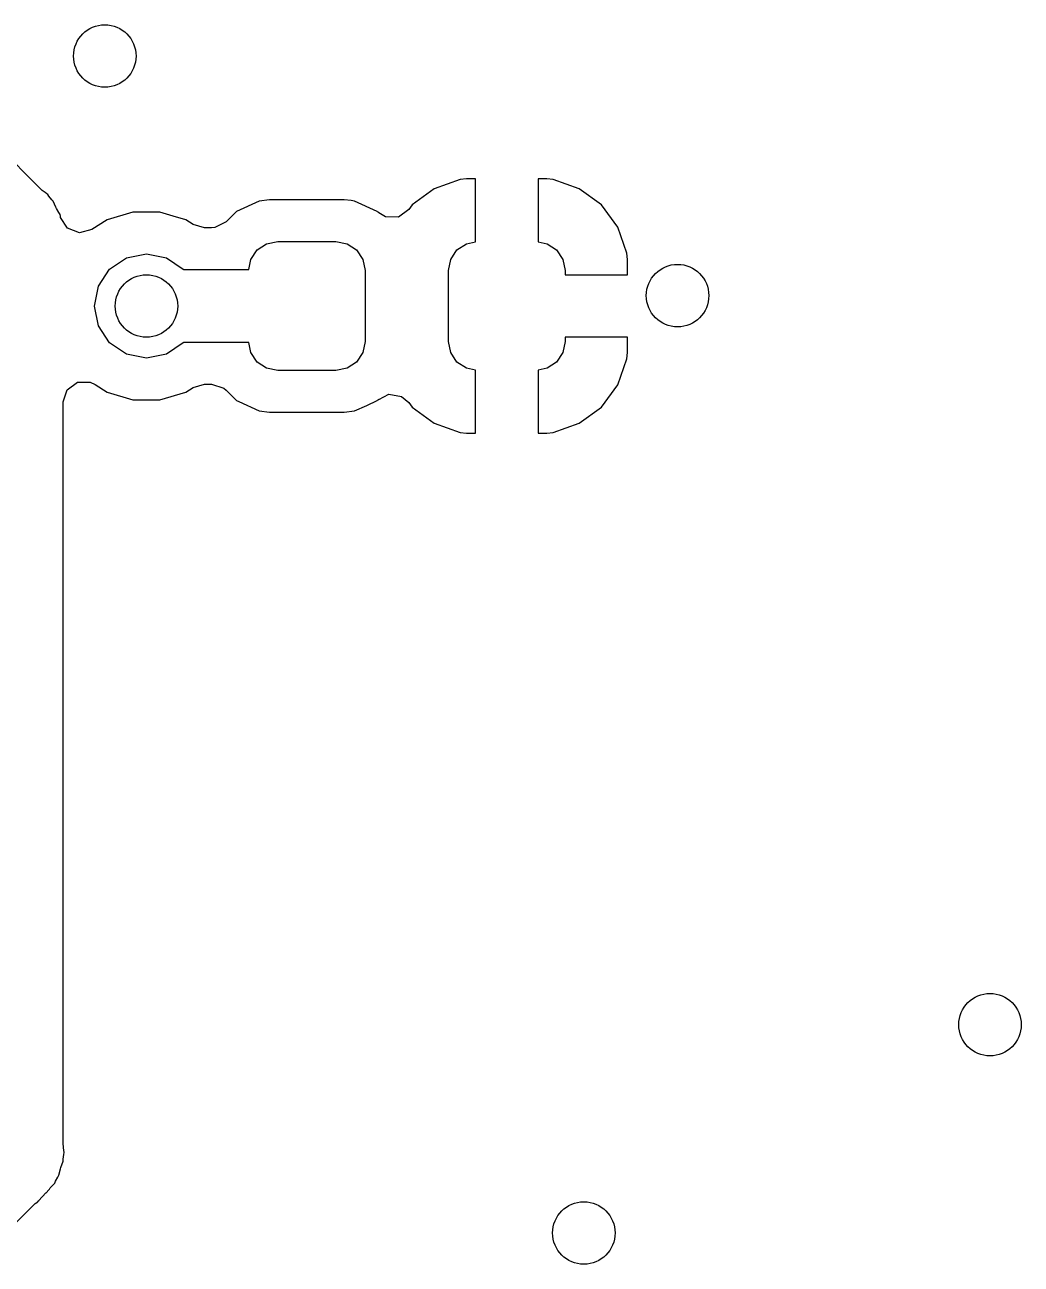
# Model space of a CAD drawing. Extents: x 100.3 to 197.2, y -144.7 to -85.3.
# Drawn here: x 172.42 to 177.2, y -135.65 to -129.7 of the extents above; entities that cross this region are included whole.
import ezdxf

# ---------------------------------------------------------------- set-up
doc = ezdxf.new("R2010")
doc.units = 0
doc.layers.add('BLACK', color=7, linetype='CONTINUOUS')

msp = doc.modelspace()

# ---------------------------------------------------------------- linework, layer by layer
at = {"layer": 'BLACK', "linetype": 'CONTINUOUS'}
for p, q in [((172.495, -130.49), (172.013, -130.009)), ((174.507, -130.443), (174.382, -130.487)), ((174.537, -130.44), (174.507, -130.443)), ((174.507, -130.443), (174.507, -130.443)), ((174.58, -130.44), (174.537, -130.44)), ((174.58, -130.742), (174.58, -130.44)), ((174.88, -130.44), (174.88, -130.742)), ((174.923, -130.44), (174.88, -130.44)), ((174.88, -130.44), (174.88, -130.44)), ((174.953, -130.443), (174.923, -130.44)), ((175.078, -130.487), (174.953, -130.443)), ((172.5, -130.495), (172.495, -130.49)), ((172.514, -130.505), (172.5, -130.495)), ((172.522, -130.511), (172.514, -130.505)), ((172.526, -130.514), (172.522, -130.511)), ((172.531, -130.522), (172.526, -130.514)), ((172.526, -130.514), (172.526, -130.514)), ((172.545, -130.54), (172.531, -130.522)), ((172.552, -130.547), (172.545, -130.54)), ((173.59, -130.54), (173.541, -130.546)), ((173.95, -130.54), (173.59, -130.54)), ((173.59, -130.54), (173.59, -130.54)), ((173.983, -130.544), (173.95, -130.54)), ((173.95, -130.54), (173.95, -130.54)), ((174.382, -130.487), (174.275, -130.565)), ((175.185, -130.565), (175.078, -130.487)), ((172.565, -130.576), (172.552, -130.547)), ((172.552, -130.547), (172.552, -130.547)), ((172.552, -130.547), (172.552, -130.547)), ((172.568, -130.582), (172.565, -130.576)), ((172.58, -130.601), (172.568, -130.582)), ((172.585, -130.61), (172.58, -130.601)), ((172.935, -130.6), (172.811, -130.636)), ((173.065, -130.6), (172.935, -130.6)), ((172.935, -130.6), (172.935, -130.6)), ((173.128, -130.618), (173.065, -130.6)), ((173.065, -130.6), (173.065, -130.6)), ((173.432, -130.597), (173.383, -130.646)), ((173.541, -130.546), (173.432, -130.597)), ((173.432, -130.597), (173.432, -130.597)), ((173.541, -130.546), (173.541, -130.546)), ((173.999, -130.546), (173.983, -130.544)), ((174.108, -130.597), (173.999, -130.546)), ((173.999, -130.546), (173.999, -130.546)), ((174.11, -130.598), (174.108, -130.597)), ((174.108, -130.597), (174.108, -130.597)), ((174.108, -130.597), (174.108, -130.597)), ((174.115, -130.601), (174.11, -130.598)), ((174.115, -130.602), (174.115, -130.601)), ((174.148, -130.622), (174.115, -130.602)), ((174.115, -130.602), (174.115, -130.602)), ((174.259, -130.587), (174.21, -130.623)), ((174.275, -130.565), (174.259, -130.587)), ((174.275, -130.565), (174.275, -130.565)), ((175.263, -130.672), (175.185, -130.565)), ((175.185, -130.565), (175.185, -130.565)), ((172.587, -130.618), (172.585, -130.61)), ((172.588, -130.625), (172.587, -130.618)), ((172.621, -130.677), (172.588, -130.625)), ((172.811, -130.636), (172.737, -130.683)), ((172.811, -130.636), (172.811, -130.636)), ((173.189, -130.636), (173.128, -130.618)), ((173.225, -130.659), (173.189, -130.636)), ((173.278, -130.674), (173.225, -130.659)), ((173.383, -130.646), (173.328, -130.673)), ((174.21, -130.623), (174.148, -130.622)), ((172.678, -130.699), (172.621, -130.677)), ((172.737, -130.683), (172.678, -130.699)), ((173.313, -130.674), (173.278, -130.674)), ((173.328, -130.673), (173.313, -130.674)), ((175.307, -130.797), (175.263, -130.672)), ((173.501, -130.826), (173.531, -130.781)), ((173.531, -130.781), (173.576, -130.751)), ((173.576, -130.751), (173.63, -130.74)), ((173.63, -130.74), (173.91, -130.74)), ((173.91, -130.74), (173.964, -130.751)), ((173.964, -130.751), (174.009, -130.781)), ((174.009, -130.781), (174.039, -130.826)), ((174.461, -130.826), (174.491, -130.781)), ((174.491, -130.781), (174.536, -130.751)), ((174.536, -130.751), (174.58, -130.742)), ((174.88, -130.742), (174.924, -130.751)), ((174.924, -130.751), (174.969, -130.781)), ((174.969, -130.781), (174.999, -130.826)), ((172.823, -130.873), (172.904, -130.819)), ((172.904, -130.819), (173, -130.8)), ((173, -130.8), (173.096, -130.819)), ((173.096, -130.819), (173.177, -130.873)), ((173.491, -130.875), (173.501, -130.826)), ((174.039, -130.826), (174.05, -130.88)), ((174.45, -130.88), (174.461, -130.826)), ((174.999, -130.826), (175.01, -130.88)), ((175.31, -130.827), (175.307, -130.797)), ((175.307, -130.797), (175.307, -130.797)), ((175.31, -130.9), (175.31, -130.827)), ((172.769, -130.954), (172.823, -130.873)), ((173.177, -130.873), (173.178, -130.875)), ((173.178, -130.875), (173.491, -130.875)), ((174.05, -130.88), (174.05, -131.22)), ((174.45, -131.22), (174.45, -130.88)), ((175.01, -130.88), (175.01, -130.9)), ((175.01, -130.9), (175.31, -130.9)), ((175.31, -130.9), (175.31, -130.9)), ((172.75, -131.05), (172.769, -130.954)), ((172.769, -131.146), (172.75, -131.05)), ((172.823, -131.227), (172.769, -131.146)), ((172.904, -131.281), (172.823, -131.227)), ((173.177, -131.227), (173.096, -131.281)), ((173.178, -131.225), (173.177, -131.227)), ((173.491, -131.225), (173.178, -131.225)), ((173.501, -131.274), (173.491, -131.225)), ((174.05, -131.22), (174.039, -131.274)), ((174.461, -131.274), (174.45, -131.22)), ((175.01, -131.22), (174.999, -131.274)), ((175.31, -131.2), (175.01, -131.2)), ((175.01, -131.2), (175.01, -131.22)), ((175.31, -131.273), (175.31, -131.2)), ((175.31, -131.2), (175.31, -131.2)), ((173, -131.3), (172.904, -131.281)), ((173.096, -131.281), (173, -131.3)), ((173.531, -131.319), (173.501, -131.274)), ((174.039, -131.274), (174.009, -131.319)), ((174.491, -131.319), (174.461, -131.274)), ((174.999, -131.274), (174.969, -131.319)), ((175.263, -131.428), (175.307, -131.303)), ((175.307, -131.303), (175.31, -131.273)), ((173.576, -131.349), (173.531, -131.319)), ((173.63, -131.36), (173.576, -131.349)), ((173.91, -131.36), (173.63, -131.36)), ((173.964, -131.349), (173.91, -131.36)), ((174.009, -131.319), (173.964, -131.349)), ((174.536, -131.349), (174.491, -131.319)), ((174.58, -131.358), (174.536, -131.349)), ((174.58, -131.66), (174.58, -131.358)), ((174.924, -131.349), (174.88, -131.358)), ((174.88, -131.358), (174.88, -131.66)), ((174.969, -131.319), (174.924, -131.349)), ((172.619, -131.452), (172.669, -131.416)), ((172.669, -131.416), (172.73, -131.416)), ((172.73, -131.416), (172.753, -131.427)), ((172.753, -131.427), (172.811, -131.464)), ((173.225, -131.441), (173.278, -131.425)), ((173.278, -131.425), (173.313, -131.425)), ((173.313, -131.425), (173.371, -131.444)), ((175.185, -131.535), (175.263, -131.428)), ((172.6, -131.51), (172.619, -131.452)), ((172.811, -131.464), (172.935, -131.5)), ((173.065, -131.5), (173.189, -131.464)), ((173.189, -131.464), (173.225, -131.441)), ((173.371, -131.444), (173.383, -131.454)), ((173.383, -131.454), (173.432, -131.503)), ((174.116, -131.499), (174.164, -131.474)), ((174.164, -131.474), (174.225, -131.484)), ((174.225, -131.484), (174.259, -131.513)), ((172.6, -135.076), (172.6, -131.51)), ((172.935, -131.5), (172.935, -131.5)), ((172.935, -131.5), (173.065, -131.5)), ((173.065, -131.5), (173.065, -131.5)), ((173.432, -131.503), (173.432, -131.503)), ((173.432, -131.503), (173.443, -131.508)), ((173.443, -131.508), (173.541, -131.554)), ((173.541, -131.554), (173.59, -131.56)), ((173.95, -131.56), (173.999, -131.554)), ((173.999, -131.554), (174.058, -131.527)), ((173.999, -131.554), (173.999, -131.554)), ((174.058, -131.527), (174.108, -131.503)), ((174.108, -131.503), (174.11, -131.502)), ((174.11, -131.502), (174.112, -131.501)), ((174.112, -131.501), (174.115, -131.498)), ((174.115, -131.498), (174.116, -131.499)), ((174.259, -131.513), (174.275, -131.535)), ((174.275, -131.535), (174.275, -131.535)), ((174.275, -131.535), (174.382, -131.613)), ((175.078, -131.613), (175.185, -131.535)), ((175.185, -131.535), (175.185, -131.535)), ((173.59, -131.56), (173.95, -131.56)), ((174.382, -131.613), (174.507, -131.657)), ((174.953, -131.657), (175.078, -131.613)), ((174.507, -131.657), (174.537, -131.66)), ((174.537, -131.66), (174.58, -131.66)), ((174.58, -131.66), (174.58, -131.66)), ((174.88, -131.66), (174.923, -131.66)), ((174.88, -131.66), (174.88, -131.66)), ((174.923, -131.66), (174.953, -131.657)), ((174.953, -131.657), (174.953, -131.657)), ((172.601, -135.083), (172.6, -135.076)), ((172.6, -135.146), (172.603, -135.124)), ((172.602, -135.091), (172.601, -135.083)), ((172.605, -135.114), (172.602, -135.091)), ((172.603, -135.124), (172.605, -135.114)), ((172.589, -135.186), (172.6, -135.156)), ((172.6, -135.156), (172.6, -135.146)), ((172.563, -135.252), (172.574, -135.232)), ((172.574, -135.232), (172.58, -135.223)), ((172.58, -135.223), (172.587, -135.192)), ((172.587, -135.192), (172.589, -135.186)), ((172.518, -135.307), (172.532, -135.293)), ((172.532, -135.293), (172.534, -135.29)), ((172.534, -135.29), (172.538, -135.284)), ((172.538, -135.284), (172.56, -135.261)), ((172.56, -135.261), (172.563, -135.252)), ((172.19, -135.635), (172.466, -135.359)), ((172.466, -135.359), (172.478, -135.35)), ((172.477, -135.349), (172.484, -135.344)), ((172.478, -135.35), (172.477, -135.349)), ((172.484, -135.344), (172.517, -135.308)), ((172.484, -135.344), (172.484, -135.344)), ((172.517, -135.308), (172.518, -135.307))]:
    msp.add_line(p, q, dxfattribs=at)
at = {"layer": 'BLACK'}
for centre in [(172.8, -129.85), (173, -131.05), (175.55, -131), (177.05, -134.5), (175.1, -135.5)]:
    msp.add_circle(centre, 0.15, dxfattribs=at)

doc.saveas('drawing.dxf')
